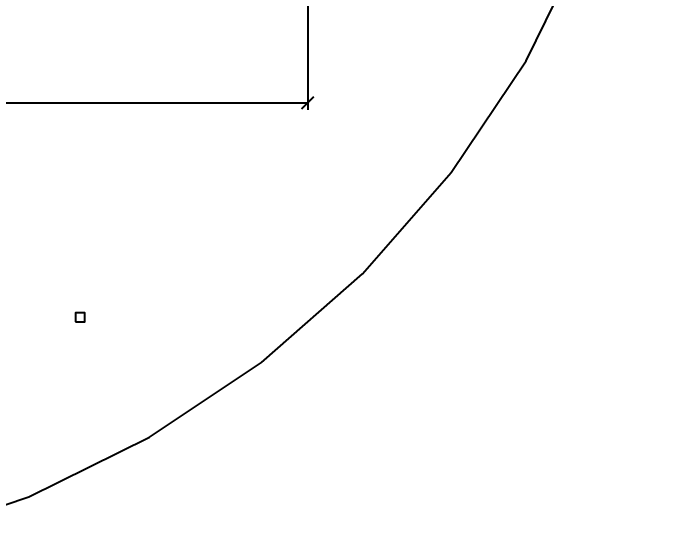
# Model space of a CAD drawing. Header units: millimetres. Extents: x -52000 to 54854, y -52000 to 53750.
# Drawn here: x 19107 to 52000, y -50228 to -23591 of the extents above; entities that cross this region are included whole.
import ezdxf

# ---------------------------------------------------------------- set-up
doc = ezdxf.new("R2010")
doc.units = ezdxf.units.MM
doc.layers.add('D-STR-BASE', color=7, linetype='Continuous', lineweight=25)
doc.layers.add('D-STR-DIM', color=7, linetype='Continuous', lineweight=13)
doc.styles.add('OpenSansCondensed-Light', font='OpenSansCondensed-Light.ttf')
doc.styles.add('TOWER_UNICODE', font='Arial Unicode.ttf')
doc.dimstyles.new('EZDXF', dxfattribs={"dimtxt": 0.25, "dimasz": 0.175, "dimexe": 0.375, "dimexo": 0.125, "dimgap": 0.1, "dimtad": 1, "dimlfac": 100, "dimzin": 12, "dimdsep": 46, "dimtxsty": 'OpenSansCondensed-Light', "dimblk": 'ARCHTICK', "dimcen": 2.5, "dimazin": 3, "dimtfac": 0.5, "dimtmove": 2, "dimatfit": 3})

# ---------------------------------------------------------------- blocks, each defined once
blk = doc.blocks.new('_ARCHTICK')
at = {"color": 0, "linetype": 'BYBLOCK', "const_width": 0.15}
blk.add_lwpolyline([(-0.5, -0.5), (0.5, 0.5)], dxfattribs=at)

msp = doc.modelspace()

# ---------------------------------------------------------------- linework, layer by layer
at = {"layer": 'D-STR-BASE'}
msp.add_lwpolyline([(13458.6, -50228.1), (19899.5, -48041.7), (26000, -45033.3), (31655.6, -41254.4), (36769.6, -36769.6), (41254.4, -31655.6), (45033.3, -26000), (48041.7, -19899.5), (50228.1, -13458.6), (51555.1, -6787.4), (52000, 0), (51555.1, 6787.4), (50228.1, 13458.6), (48041.7, 19899.5), (45033.3, 26000), (41254.4, 31655.6), (36769.6, 36769.6), (31655.6, 41254.4), (26000, 45033.3), (19899.5, 48041.7), (13458.6, 50228.1)], dxfattribs=at)
msp.add_lwpolyline([(22270, -39201.1), (22730, -39201.1), (22730, -38741.1), (22270, -38741.1)], close=True, dxfattribs=at)

# ---------------------------------------------------------------- dimensions: what is measured, and where the dimension line sits
at = {"layer": 'D-STR-DIM'}
msp.add_linear_dim(base=(-34000, -28129.9), p1=(-34000, -19629.9), p2=(34000, -19629.9), dimstyle='EZDXF', override={"dimtxt": 1400, "dimasz": 625, "dimexe": 350, "dimexo": 300, "dimgap": 350, "dimtad": 1, "dimdec": 0, "dimlfac": 1, "dimlunit": 2, "dimtxsty": 'TOWER_UNICODE', "dimclrd": 7, "dimclre": 7, "dimclrt": 7}, dxfattribs=at).render()

doc.saveas('drawing.dxf')
